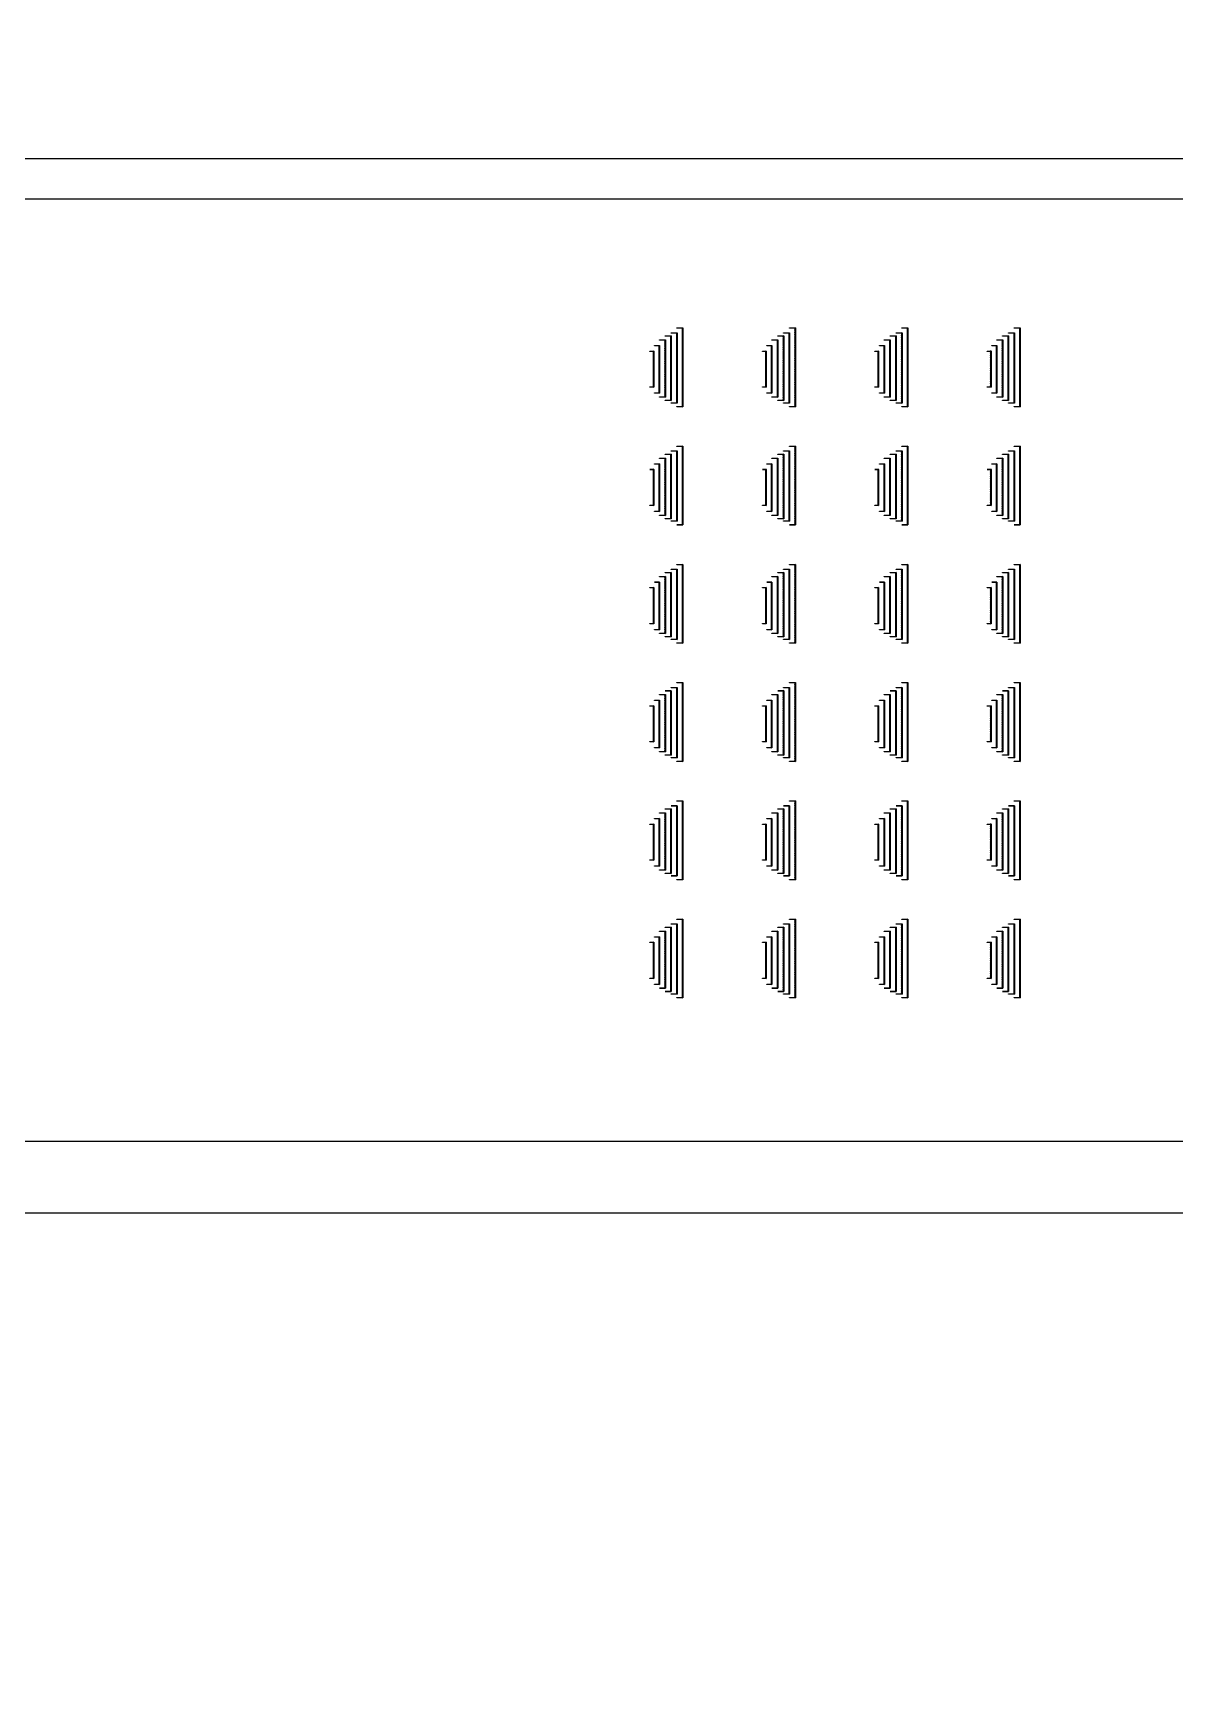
# Model space of a CAD drawing. Header units: inches. Extents: x -42 to 72, y -34 to 80.
# Drawn here: x 10.47 to 14.53, y -16.5 to -10.57 of the extents above; entities that cross this region are included whole.
import ezdxf

# ---------------------------------------------------------------- set-up
doc = ezdxf.new("R2010")
doc.units = ezdxf.units.IN
doc.header["$MEASUREMENT"] = 0
doc.layers.add('Layer 1', color=7, linetype='Continuous')

# ---------------------------------------------------------------- blocks, each defined once
blk = doc.blocks.new('*U2289')
blk.add_lwpolyline([(-0.0014, -0.0013), (0.0014, -0.0013), (0, 0.0013)], close=True)
blk = doc.blocks.new('*U2290')
at = {"color": 0, "linetype": 'ByBlock', "lineweight": -2, "transparency": 16777216}
for p in [(0, 0), (0.0014, 0), (0.0028, 0), (0.0042, 0), (0.0056, 0), (0.007, 0), (0.0084, 0), (0.0098, 0), (0.0112, 0), (0.0126, 0), (0.014, 0), (0.0154, 0), (0.0168, 0), (0.0182, 0), (0.0196, 0), (0.021, 0), (0.0224, 0), (0.0238, 0), (0.0252, 0), (0.0266, 0), (0.028, 0), (0.0294, 0), (0.0308, 0), (0.0322, 0), (0.0336, 0), (0.035, 0), (0.0364, 0), (0.0378, 0), (0.0392, 0), (0.0406, 0), (0.042, 0), (0.0434, 0), (0.0448, 0), (0.0462, 0), (0.0476, 0), (0.049, 0), (0.0504, 0), (0.0518, 0), (0.0532, 0), (0.0546, 0), (0.056, 0), (0.0574, 0), (0.0588, 0), (0.0602, 0), (0.0616, 0), (0.063, 0), (0.0644, 0), (0.0658, 0), (0.0672, 0), (0.0686, 0), (0.07, 0), (0.0714, 0), (0.0728, 0), (0.0742, 0), (0.0756, 0), (0.077, 0), (0.0784, 0), (0.0798, 0), (0.0812, 0), (0.0826, 0), (0.084, 0), (0.0854, 0), (0.0868, 0), (0.0882, 0), (0.0896, 0), (0.091, 0), (0.0924, 0), (0.0938, 0), (0.0952, 0), (0.0966, 0), (0.098, 0), (0.0994, 0), (0.1008, 0), (0.1022, 0), (0.1036, 0), (0.105, 0), (0.1064, 0), (0.1078, 0), (0.1092, 0), (0.1106, 0), (0.112, 0), (0.1134, 0), (0.1148, 0), (0.1162, 0), (0.1176, 0), (0.119, 0), (0.1204, 0), (0.1218, 0), (0.1232, 0), (0.1246, 0), (0.126, 0)]:
    blk.add_blockref('*U2289', p, dxfattribs=at)
blk = doc.blocks.new('*U2269')
blk.add_lwpolyline([(-0.0014, -0.0013), (0.0014, -0.0013), (0, 0.0013)], close=True)
blk = doc.blocks.new('*U2270')
at = {"color": 0, "linetype": 'ByBlock', "lineweight": -2, "transparency": 16777216}
for p in [(0, 0), (0.0014, 0), (0.0028, 0), (0.0042, 0), (0.0056, 0), (0.007, 0), (0.0084, 0), (0.0098, 0), (0.0112, 0), (0.0126, 0), (0.014, 0), (0.0154, 0), (0.0168, 0), (0.0182, 0), (0.0196, 0), (0.021, 0), (0.0224, 0), (0.0238, 0), (0.0252, 0), (0.0266, 0), (0.028, 0), (0.0294, 0), (0.0308, 0), (0.0322, 0), (0.0336, 0), (0.035, 0), (0.0364, 0), (0.0378, 0), (0.0392, 0), (0.0406, 0), (0.042, 0), (0.0434, 0), (0.0448, 0), (0.0462, 0), (0.0476, 0), (0.049, 0), (0.0504, 0), (0.0518, 0), (0.0532, 0), (0.0546, 0), (0.056, 0), (0.0574, 0), (0.0588, 0), (0.0602, 0), (0.0616, 0), (0.063, 0), (0.0644, 0), (0.0658, 0), (0.0672, 0), (0.0686, 0), (0.07, 0), (0.0714, 0), (0.0728, 0), (0.0742, 0), (0.0756, 0), (0.077, 0), (0.0784, 0), (0.0798, 0), (0.0812, 0), (0.0826, 0), (0.084, 0), (0.0854, 0), (0.0868, 0), (0.0882, 0), (0.0896, 0), (0.091, 0), (0.0924, 0), (0.0938, 0), (0.0952, 0), (0.0966, 0), (0.098, 0), (0.0994, 0), (0.1008, 0), (0.1022, 0), (0.1036, 0), (0.105, 0), (0.1064, 0), (0.1078, 0), (0.1092, 0), (0.1106, 0), (0.112, 0), (0.1134, 0), (0.1148, 0), (0.1162, 0), (0.1176, 0), (0.119, 0), (0.1204, 0), (0.1218, 0), (0.1232, 0), (0.1246, 0), (0.126, 0), (0.1274, 0), (0.1288, 0), (0.1302, 0), (0.1316, 0), (0.133, 0), (0.1344, 0), (0.1358, 0), (0.1372, 0), (0.1386, 0), (0.14, 0), (0.1414, 0), (0.1428, 0), (0.1442, 0), (0.1456, 0), (0.147, 0), (0.1484, 0), (0.1498, 0), (0.1512, 0), (0.1526, 0), (0.154, 0), (0.1554, 0), (0.1568, 0), (0.1582, 0), (0.1596, 0), (0.161, 0), (0.1624, 0), (0.1638, 0), (0.1652, 0), (0.1666, 0)]:
    blk.add_blockref('*U2269', p, dxfattribs=at)
blk = doc.blocks.new('*U2283')
blk.add_lwpolyline([(-0.0014, -0.0013), (0.0014, -0.0013), (0, 0.0013)], close=True)
blk = doc.blocks.new('*U2284')
at = {"color": 0, "linetype": 'ByBlock', "lineweight": -2, "transparency": 16777216}
for p in [(0, 0), (0.0014, 0), (0.0028, 0), (0.0042, 0), (0.0056, 0), (0.007, 0), (0.0084, 0), (0.0098, 0), (0.0112, 0), (0.0126, 0), (0.014, 0), (0.0154, 0), (0.0168, 0), (0.0182, 0), (0.0196, 0), (0.021, 0), (0.0224, 0), (0.0238, 0), (0.0252, 0), (0.0266, 0), (0.028, 0), (0.0294, 0), (0.0308, 0), (0.0322, 0), (0.0336, 0), (0.035, 0), (0.0364, 0), (0.0378, 0), (0.0392, 0), (0.0406, 0), (0.042, 0), (0.0434, 0), (0.0448, 0), (0.0462, 0), (0.0476, 0), (0.049, 0), (0.0504, 0), (0.0518, 0), (0.0532, 0), (0.0546, 0), (0.056, 0), (0.0574, 0), (0.0588, 0), (0.0602, 0), (0.0616, 0), (0.063, 0), (0.0644, 0), (0.0658, 0), (0.0672, 0), (0.0686, 0), (0.07, 0), (0.0714, 0), (0.0728, 0), (0.0742, 0), (0.0756, 0), (0.077, 0), (0.0784, 0), (0.0798, 0), (0.0812, 0), (0.0826, 0), (0.084, 0), (0.0854, 0), (0.0868, 0), (0.0882, 0), (0.0896, 0), (0.091, 0), (0.0924, 0), (0.0938, 0), (0.0952, 0), (0.0966, 0), (0.098, 0), (0.0994, 0), (0.1008, 0), (0.1022, 0), (0.1036, 0), (0.105, 0), (0.1064, 0), (0.1078, 0), (0.1092, 0), (0.1106, 0), (0.112, 0), (0.1134, 0), (0.1148, 0), (0.1162, 0), (0.1176, 0), (0.119, 0), (0.1204, 0), (0.1218, 0), (0.1232, 0), (0.1246, 0), (0.126, 0), (0.1274, 0), (0.1288, 0), (0.1302, 0), (0.1316, 0), (0.133, 0), (0.1344, 0), (0.1358, 0), (0.1372, 0), (0.1386, 0), (0.14, 0), (0.1414, 0), (0.1428, 0), (0.1442, 0), (0.1456, 0), (0.147, 0), (0.1484, 0), (0.1498, 0), (0.1512, 0), (0.1526, 0), (0.154, 0), (0.1554, 0), (0.1568, 0), (0.1582, 0), (0.1596, 0), (0.161, 0), (0.1624, 0), (0.1638, 0), (0.1652, 0), (0.1666, 0), (0.168, 0), (0.1694, 0), (0.1708, 0), (0.1722, 0), (0.1736, 0), (0.175, 0), (0.1764, 0), (0.1778, 0), (0.1792, 0), (0.1806, 0), (0.182, 0), (0.1834, 0), (0.1848, 0), (0.1862, 0), (0.1876, 0), (0.189, 0), (0.1904, 0), (0.1918, 0), (0.1932, 0), (0.1946, 0), (0.196, 0), (0.1974, 0), (0.1988, 0), (0.2002, 0)]:
    blk.add_blockref('*U2283', p, dxfattribs=at)
blk = doc.blocks.new('*U2234')
blk.add_lwpolyline([(-0.0014, -0.0013), (0.0014, -0.0013), (0, 0.0013)], close=True)
blk = doc.blocks.new('*U2235')
at = {"color": 0, "linetype": 'ByBlock', "lineweight": -2, "transparency": 16777216}
for p in [(0, 0), (0.0014, 0), (0.0028, 0), (0.0042, 0), (0.0056, 0), (0.007, 0), (0.0084, 0), (0.0098, 0), (0.0112, 0), (0.0126, 0), (0.014, 0), (0.0154, 0), (0.0168, 0), (0.0182, 0), (0.0196, 0), (0.021, 0), (0.0224, 0), (0.0238, 0), (0.0252, 0), (0.0266, 0), (0.028, 0), (0.0294, 0), (0.0308, 0), (0.0322, 0), (0.0336, 0), (0.035, 0), (0.0364, 0), (0.0378, 0), (0.0392, 0), (0.0406, 0), (0.042, 0), (0.0434, 0), (0.0448, 0), (0.0462, 0), (0.0476, 0), (0.049, 0), (0.0504, 0), (0.0518, 0), (0.0532, 0), (0.0546, 0), (0.056, 0), (0.0574, 0), (0.0588, 0), (0.0602, 0), (0.0616, 0), (0.063, 0), (0.0644, 0), (0.0658, 0), (0.0672, 0), (0.0686, 0), (0.07, 0), (0.0714, 0), (0.0728, 0), (0.0742, 0), (0.0756, 0), (0.077, 0), (0.0784, 0), (0.0798, 0), (0.0812, 0), (0.0826, 0), (0.084, 0), (0.0854, 0), (0.0868, 0), (0.0882, 0), (0.0896, 0), (0.091, 0), (0.0924, 0), (0.0938, 0), (0.0952, 0), (0.0966, 0), (0.098, 0), (0.0994, 0), (0.1008, 0), (0.1022, 0), (0.1036, 0), (0.105, 0), (0.1064, 0), (0.1078, 0), (0.1092, 0), (0.1106, 0), (0.112, 0), (0.1134, 0), (0.1148, 0), (0.1162, 0), (0.1176, 0), (0.119, 0), (0.1204, 0), (0.1218, 0), (0.1232, 0), (0.1246, 0), (0.126, 0), (0.1274, 0), (0.1288, 0), (0.1302, 0), (0.1316, 0), (0.133, 0), (0.1344, 0), (0.1358, 0), (0.1372, 0), (0.1386, 0), (0.14, 0), (0.1414, 0), (0.1428, 0), (0.1442, 0), (0.1456, 0), (0.147, 0), (0.1484, 0), (0.1498, 0), (0.1512, 0), (0.1526, 0), (0.154, 0), (0.1554, 0), (0.1568, 0), (0.1582, 0), (0.1596, 0), (0.161, 0), (0.1624, 0), (0.1638, 0), (0.1652, 0), (0.1666, 0), (0.168, 0), (0.1694, 0), (0.1708, 0), (0.1722, 0), (0.1736, 0), (0.175, 0), (0.1764, 0), (0.1778, 0), (0.1792, 0), (0.1806, 0), (0.182, 0), (0.1834, 0), (0.1848, 0), (0.1862, 0), (0.1876, 0), (0.189, 0), (0.1904, 0), (0.1918, 0), (0.1932, 0), (0.1946, 0), (0.196, 0), (0.1974, 0), (0.1988, 0), (0.2002, 0), (0.2016, 0), (0.203, 0), (0.2044, 0), (0.2058, 0), (0.2072, 0), (0.2086, 0), (0.21, 0), (0.2114, 0), (0.2128, 0), (0.2142, 0), (0.2156, 0), (0.217, 0), (0.2184, 0), (0.2198, 0), (0.2212, 0), (0.2226, 0), (0.224, 0), (0.2254, 0), (0.2268, 0)]:
    blk.add_blockref('*U2234', p, dxfattribs=at)
blk = doc.blocks.new('*U2287')
blk.add_lwpolyline([(-0.0014, -0.0013), (0.0014, -0.0013), (0, 0.0013)], close=True)
blk = doc.blocks.new('*U2288')
at = {"color": 0, "linetype": 'ByBlock', "lineweight": -2, "transparency": 16777216}
for p in [(0, 0), (0.0014, 0), (0.0028, 0), (0.0042, 0), (0.0056, 0), (0.007, 0), (0.0084, 0), (0.0098, 0), (0.0112, 0), (0.0126, 0), (0.014, 0), (0.0154, 0), (0.0168, 0), (0.0182, 0), (0.0196, 0), (0.021, 0), (0.0224, 0), (0.0238, 0), (0.0252, 0), (0.0266, 0), (0.028, 0), (0.0294, 0), (0.0308, 0), (0.0322, 0), (0.0336, 0), (0.035, 0), (0.0364, 0), (0.0378, 0), (0.0392, 0), (0.0406, 0), (0.042, 0), (0.0434, 0), (0.0448, 0), (0.0462, 0), (0.0476, 0), (0.049, 0), (0.0504, 0), (0.0518, 0), (0.0532, 0), (0.0546, 0), (0.056, 0), (0.0574, 0), (0.0588, 0), (0.0602, 0), (0.0616, 0), (0.063, 0), (0.0644, 0), (0.0658, 0), (0.0672, 0), (0.0686, 0), (0.07, 0), (0.0714, 0), (0.0728, 0), (0.0742, 0), (0.0756, 0), (0.077, 0), (0.0784, 0), (0.0798, 0), (0.0812, 0), (0.0826, 0), (0.084, 0), (0.0854, 0), (0.0868, 0), (0.0882, 0), (0.0896, 0), (0.091, 0), (0.0924, 0), (0.0938, 0), (0.0952, 0), (0.0966, 0), (0.098, 0), (0.0994, 0), (0.1008, 0), (0.1022, 0), (0.1036, 0), (0.105, 0), (0.1064, 0), (0.1078, 0), (0.1092, 0), (0.1106, 0), (0.112, 0), (0.1134, 0), (0.1148, 0), (0.1162, 0), (0.1176, 0), (0.119, 0), (0.1204, 0), (0.1218, 0), (0.1232, 0), (0.1246, 0), (0.126, 0), (0.1274, 0), (0.1288, 0), (0.1302, 0), (0.1316, 0), (0.133, 0), (0.1344, 0), (0.1358, 0), (0.1372, 0), (0.1386, 0), (0.14, 0), (0.1414, 0), (0.1428, 0), (0.1442, 0), (0.1456, 0), (0.147, 0), (0.1484, 0), (0.1498, 0), (0.1512, 0), (0.1526, 0), (0.154, 0), (0.1554, 0), (0.1568, 0), (0.1582, 0), (0.1596, 0), (0.161, 0), (0.1624, 0), (0.1638, 0), (0.1652, 0), (0.1666, 0), (0.168, 0), (0.1694, 0), (0.1708, 0), (0.1722, 0), (0.1736, 0), (0.175, 0), (0.1764, 0), (0.1778, 0), (0.1792, 0), (0.1806, 0), (0.182, 0), (0.1834, 0), (0.1848, 0), (0.1862, 0), (0.1876, 0), (0.189, 0), (0.1904, 0), (0.1918, 0), (0.1932, 0), (0.1946, 0), (0.196, 0), (0.1974, 0), (0.1988, 0), (0.2002, 0), (0.2016, 0), (0.203, 0), (0.2044, 0), (0.2058, 0), (0.2072, 0), (0.2086, 0), (0.21, 0), (0.2114, 0), (0.2128, 0), (0.2142, 0), (0.2156, 0), (0.217, 0), (0.2184, 0), (0.2198, 0), (0.2212, 0), (0.2226, 0), (0.224, 0), (0.2254, 0), (0.2268, 0), (0.2282, 0), (0.2296, 0), (0.231, 0), (0.2324, 0), (0.2338, 0), (0.2352, 0), (0.2366, 0), (0.238, 0), (0.2394, 0), (0.2408, 0), (0.2422, 0), (0.2436, 0), (0.245, 0), (0.2464, 0)]:
    blk.add_blockref('*U2287', p, dxfattribs=at)
blk = doc.blocks.new('*U2285')
blk.add_lwpolyline([(-0.0014, -0.0013), (0.0014, -0.0013), (0, 0.0013)], close=True)
blk = doc.blocks.new('*U2286')
at = {"color": 0, "linetype": 'ByBlock', "lineweight": -2, "transparency": 16777216}
for p in [(0, 0), (0.0014, 0), (0.0028, 0), (0.0042, 0), (0.0056, 0), (0.007, 0), (0.0084, 0), (0.0098, 0), (0.0112, 0), (0.0126, 0), (0.014, 0), (0.0154, 0), (0.0168, 0), (0.0182, 0), (0.0196, 0), (0.021, 0), (0.0224, 0), (0.0238, 0), (0.0252, 0), (0.0266, 0), (0.028, 0), (0.0294, 0), (0.0308, 0), (0.0322, 0), (0.0336, 0), (0.035, 0), (0.0364, 0), (0.0378, 0), (0.0392, 0), (0.0406, 0), (0.042, 0), (0.0434, 0), (0.0448, 0), (0.0462, 0), (0.0476, 0), (0.049, 0), (0.0504, 0), (0.0518, 0), (0.0532, 0), (0.0546, 0), (0.056, 0), (0.0574, 0), (0.0588, 0), (0.0602, 0), (0.0616, 0), (0.063, 0), (0.0644, 0), (0.0658, 0), (0.0672, 0), (0.0686, 0), (0.07, 0), (0.0714, 0), (0.0728, 0), (0.0742, 0), (0.0756, 0), (0.077, 0), (0.0784, 0), (0.0798, 0), (0.0812, 0), (0.0826, 0), (0.084, 0), (0.0854, 0), (0.0868, 0), (0.0882, 0), (0.0896, 0), (0.091, 0), (0.0924, 0), (0.0938, 0), (0.0952, 0), (0.0966, 0), (0.098, 0), (0.0994, 0), (0.1008, 0), (0.1022, 0), (0.1036, 0), (0.105, 0), (0.1064, 0), (0.1078, 0), (0.1092, 0), (0.1106, 0), (0.112, 0), (0.1134, 0), (0.1148, 0), (0.1162, 0), (0.1176, 0), (0.119, 0), (0.1204, 0), (0.1218, 0), (0.1232, 0), (0.1246, 0), (0.126, 0), (0.1274, 0), (0.1288, 0), (0.1302, 0), (0.1316, 0), (0.133, 0), (0.1344, 0), (0.1358, 0), (0.1372, 0), (0.1386, 0), (0.14, 0), (0.1414, 0), (0.1428, 0), (0.1442, 0), (0.1456, 0), (0.147, 0), (0.1484, 0), (0.1498, 0), (0.1512, 0), (0.1526, 0), (0.154, 0), (0.1554, 0), (0.1568, 0), (0.1582, 0), (0.1596, 0), (0.161, 0), (0.1624, 0), (0.1638, 0), (0.1652, 0), (0.1666, 0), (0.168, 0), (0.1694, 0), (0.1708, 0), (0.1722, 0), (0.1736, 0), (0.175, 0), (0.1764, 0), (0.1778, 0), (0.1792, 0), (0.1806, 0), (0.182, 0), (0.1834, 0), (0.1848, 0), (0.1862, 0), (0.1876, 0), (0.189, 0), (0.1904, 0), (0.1918, 0), (0.1932, 0), (0.1946, 0), (0.196, 0), (0.1974, 0), (0.1988, 0), (0.2002, 0), (0.2016, 0), (0.203, 0), (0.2044, 0), (0.2058, 0), (0.2072, 0), (0.2086, 0), (0.21, 0), (0.2114, 0), (0.2128, 0), (0.2142, 0), (0.2156, 0), (0.217, 0), (0.2184, 0), (0.2198, 0), (0.2212, 0), (0.2226, 0), (0.224, 0), (0.2254, 0), (0.2268, 0), (0.2282, 0), (0.2296, 0), (0.231, 0), (0.2324, 0), (0.2338, 0), (0.2352, 0), (0.2366, 0), (0.238, 0), (0.2394, 0), (0.2408, 0), (0.2422, 0), (0.2436, 0), (0.245, 0), (0.2464, 0), (0.2478, 0), (0.2492, 0), (0.2506, 0), (0.252, 0), (0.2534, 0), (0.2548, 0), (0.2562, 0), (0.2576, 0), (0.259, 0), (0.2604, 0), (0.2618, 0), (0.2632, 0), (0.2646, 0), (0.266, 0), (0.2674, 0), (0.2688, 0), (0.2702, 0), (0.2716, 0), (0.273, 0), (0.2744, 0), (0.2758, 0), (0.2772, 0)]:
    blk.add_blockref('*U2285', p, dxfattribs=at)
blk = doc.blocks.new('*U2222')
for points in [[(-0.1178, 0.0042), (-0.1168, 0.0042), (-0.1168, -0.016), (0.1105, -0.016), (0.1105, 0.0042), (0.1115, 0.0042), (0.1115, -0.0171), (-0.1178, -0.0171), (-0.1178, 0.0042)], [(-0.106, 0.0252), (-0.1049, 0.0252), (-0.1049, 0.0049), (0.0963, 0.0049), (0.0963, 0.0252), (0.0975, 0.0252), (0.0975, 0.0039), (-0.106, 0.0039), (-0.106, 0.0252)], [(-0.0922, 0.0423), (-0.0911, 0.0423), (-0.0911, 0.0257), (0.0764, 0.0257), (0.0764, 0.0424), (0.0775, 0.0423), (0.0775, 0.0246), (-0.0922, 0.0246), (-0.0922, 0.0423)], [(-0.0708, 0.0587), (-0.0697, 0.0587), (-0.0697, 0.0463), (0.0567, 0.0463), (0.0567, 0.0587), (0.0577, 0.0587), (0.0577, 0.0452), (-0.0708, 0.0452), (-0.0708, 0.0587)], [(-0.1402, -0.0374), (-0.1391, -0.0374), (-0.1391, -0.0577), (0.1391, -0.0577), (0.1391, -0.0374), (0.1402, -0.0374), (0.1402, -0.0587), (-0.1402, -0.0587), (-0.1402, -0.0374)], [(-0.127, -0.0167), (-0.1259, -0.0167), (-0.1259, -0.037), (0.122, -0.037), (0.122, -0.0168), (0.1231, -0.0167), (0.1231, -0.038), (-0.127, -0.038), (-0.127, -0.0167)]]:
    blk.add_lwpolyline(points)
blk.add_lwpolyline([(-0.0708, 0.0468), (-0.0708, 0.0468), (-0.0708, 0.0468)], close=True)
for name, p in [('*U2284', (-0.1046, 0.0052)), ('*U2270', (-0.0908, 0.0258)), ('*U2290', (-0.0693, 0.0465)), ('*U2286', (-0.1387, -0.0574)), ('*U2288', (-0.1255, -0.0368)), ('*U2235', (-0.1164, -0.0158))]:
    blk.add_blockref(name, p)
blk = doc.blocks.new('*U2217')
at = {"color": 0, "linetype": 'ByBlock', "lineweight": -2, "transparency": 16777216}
for p in [(0, 1.2), (0.4205, 1.2), (0.841, 1.2), (1.2615, 1.2), (1.682, 1.2), (2.1025, 1.2), (0, 0.8), (0.4205, 0.8), (0.841, 0.8), (1.2615, 0.8), (1.682, 0.8), (2.1025, 0.8), (0, 0.4), (0.4205, 0.4), (0.841, 0.4), (1.2615, 0.4), (1.682, 0.4), (2.1025, 0.4), (0, 0), (0.4205, 0), (0.841, 0), (1.2615, 0), (1.682, 0), (2.1025, 0)]:
    blk.add_blockref('*U2222', p, dxfattribs=at)
blk = doc.blocks.new('*U2215')
blk.add_blockref('*U2217', (-1.0333, 1.5064))
blk = doc.blocks.new('*U2216')
at = {"color": 0, "linetype": 'ByBlock', "lineweight": -2, "transparency": 16777216}
blk.add_blockref('*U2215', (0, 8.2954), dxfattribs=at)
blk = doc.blocks.new('*U2212')
blk.add_blockref('*U2216', (-0.0002, -8.2954))
blk = doc.blocks.new('*U2214')
at = {"color": 0, "linetype": 'ByBlock', "lineweight": -2, "transparency": 16777216}
blk.add_blockref('*U2212', (-71.9, 0), dxfattribs=at)

msp = doc.modelspace()

# ---------------------------------------------------------------- linework, layer by layer
msp.add_lwpolyline([(2.4774, -14.4152), (2.4774, -11.1559), (27.6094, -11.1559), (27.6094, -14.5083), (2.7772, -14.5083), (2.7772, -14.7625), (27.7846, -14.7625), (27.7846, -11.014), (2.3114, -11.014), (2.3114, -14.4144), (2.4774, -14.4152)])
at = {"layer": 'Layer 1', "color": 240, "lineweight": 35, "true_color": 0xed1c24}
msp.add_open_spline([(54.1831, -9.087), (71.8248, 12.7284), (68.441, 44.7148), (46.6253, 62.3564), (24.8099, 79.998), (-7.1759, 76.6144), (-24.8175, 54.7989), (-42.459, 32.9835), (-39.0754, 0.9975), (-17.26, -16.6445), (4.5553, -34.2861), (36.5418, -30.9023), (54.1831, -9.087)], degree=3, knots=[0, 0, 0, 0, 1, 1, 1, 2, 2, 2, 3, 3, 3, 4, 4, 4, 4], dxfattribs=at)

# ---------------------------------------------------------------- block references
at = {"rotation": 90}
msp.add_blockref('*U2214', (15.4297, 59.0754), dxfattribs=at)

doc.saveas('drawing.dxf')
